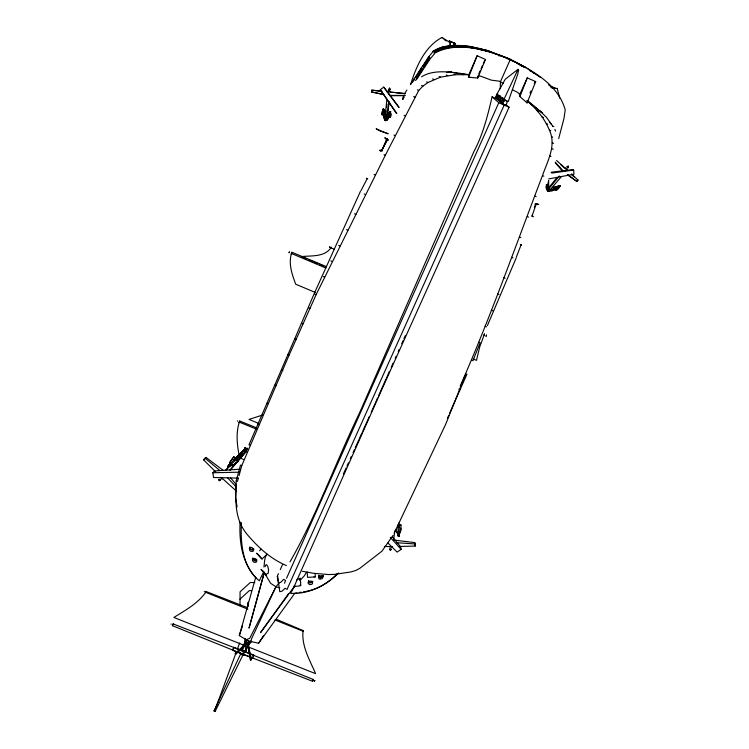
<?xml version="1.0" encoding="UTF-8"?>
<svg xmlns="http://www.w3.org/2000/svg" width="749" height="749" viewBox="0 0 749 749"><rect width="100%" height="100%" fill="white"/><g stroke="black" fill="none" stroke-linecap="round" stroke-linejoin="round"><path stroke-width="1.12" d="M387.289 116.61L390.482 116.947L387.289 116.273M240.017 604.846L240.073 591.85L250.316 582.479L254.838 582.572M239.034 475.718L241.777 465.606L240.504 465.092L236.244 480.811L235.542 497.739L237.096 506.83M460.176 386.091C490.529 317.117 515.602 245.944 542.463 175.566C547.491 161.166 556.647 145.493 549.391 130.12C544.589 118.529 536.378 108.614 526.744 100.694M548.661 180.509L547.238 186.623L548.09 189.197M388.628 90.123L389.564 87.858L390.051 89.786M389.489 90.208L389.789 88.494L389.237 89.037M496.896 98.952L504.152 105.178L287.026 589.444L285.116 588.227L282.073 591.167L279.714 591.663L277.673 576.215L277.055 576.693M384.359 114.129L386.493 119.812L384.78 119.625L384.864 118.735M385.145 119.756L385.239 118.857M401.015 528.129L400.603 530.975M386.915 99.214L384.743 119.924L385.716 120.673L386.83 120.233L389.208 101.911M252.862 558.061L254.183 560.636L255.699 560.945L257.019 560.112M477.731 78.036L485.474 59.461L477.122 55.754L468.705 74.994L468.631 77.222L477.731 78.036L477.862 76.763M385.866 113.165L386.119 110.871M386.493 107.435L386.868 103.989M383.319 94.533L371.523 91.949L371.729 90.161L381.924 91.153M388.403 94.524L388.722 91.818L405.012 93.531M228.848 466.355L230.364 461.365L233.875 456.759L238.528 461.159L233.716 464.708L228.801 466.337L230.308 461.487L233.875 456.759M249.773 546.882L249.642 547.922L251.018 549.832L253.143 549.972L253.874 549.223M388.768 101.733L386.456 120.112L385.716 120.673L384.743 119.924L386.83 120.233M393.599 540.029L394.826 530.863M308.466 580.812L308.635 582.245L309.796 583.012L312.661 582.132M323.231 575.485L322.37 577.236L320.076 577.657L318.653 576.365L318.774 575.382A2.294 2.116 12.6 0 0 323.147 575.981M399.292 546.461L415.208 546.077L415.536 543.98L415.012 542.632L394.423 540.141M500.21 88.757L500.472 81.594L510.35 59.386L506.399 57.748L515.846 62.504M263.938 567.012C264.631 562.845 264.154 557.256 267.121 554.185M483.554 335.786L483.676 335.224M484.416 334.223L484.341 333.782M312.679 680.775L312.567 681.29L242.629 654.074L172.429 625.696M313.363 679.38L313.007 680.598M410.77 83.916C416.304 66.361 424.917 46.485 441.966 37.45L450.374 42.749M559.475 186.492L558.417 188.486L555.824 190.471L552.949 187.465L559.625 185.789L558.838 188.074L556.516 190.19M256.973 427.997L239.699 421.013C235.729 432.201 236.993 444.288 239.203 455.701M383.245 109.841L382.215 111.873L381.999 114.925L386.325 115.383L383.722 109.279L382.393 111.348L381.887 114.297M265.212 566.619L265.539 565.467A4.138 1.535 80.8 0 1 266.541 564.69L267.805 566.45L268.601 569.867L268.058 573.65L266.887 573.65M402.653 99.58L403.542 95.741M402.943 99.345L403.842 95.544M390.173 549.026L390.023 549.644L390.819 549.56L390.678 548.877M391.39 549.026L390.407 550.496L389.471 548.867M233.763 647.426L253.724 655.085L252.628 657.987L232.658 650.31L233.323 648.391M252.441 658.146L252.638 657.416M558.688 138.528L563.988 118.464L565.214 109.897C558.211 84.365 532.38 70.443 510.35 59.386C487.103 50.436 459.184 40.736 435.328 52.73L429.711 59.443L416.294 79.928M238.425 477.965L237.517 481.326L236.244 480.811M264.2 572.723L249.024 628.121L264.406 572.114M242.807 653.418L242.629 654.074L243.762 651.34L173.159 623.945L172.86 624.591M390.716 116.47L390.838 113.876L390.014 111.723L386.896 115.177M279.227 582.703L275.941 586.785L251.43 639.047L251.027 642.567L239.315 635.583L255.662 577.526C242.002 562.368 239.071 541.817 240.092 522.147M303.13 631.117L303.055 631.604L303.326 630.621M233.931 647.248L232.658 650.31M296.978 592.89L294.834 593.245L258.583 643.232L244.998 640.17L245.485 638.541M246.346 639.393L245.887 642.614L247.133 643.981L249.454 644.037L250.063 641.996M249.454 644.037L250.522 641.05M244.502 652.107L245.41 652.051L246.543 648.278L245.672 649.037M245.41 652.051L246.973 647.389M248.275 646.106L248.883 644.074M245.962 640.582L245.026 641.406L243.781 645.469L245.644 647.07L247.966 647.127L249.333 643.129M468.874 74.731L455.298 74.713L440.524 77.156L427.979 82.502L422.885 86.172L418.738 90.451L385.332 155.249L316.106 294.666L289.17 354.951L241.777 465.606M242.152 651.171L241.478 650.497L243.051 645.835L243.931 645.076M243.781 645.469L245.475 640.461L245.766 641.771M245.887 642.614L245.269 642.37L245.887 640.339M241.094 650.619L241.665 648.728L241.936 649.945M241.478 650.497L242.629 646.724M535.704 81.613L527.259 77.868L519.778 94.477L519.937 96.593L527.062 102.903L535.704 81.613L535.273 81.398L534.318 83.523M239.315 635.583L242.582 625.649M499.78 100.216L492.093 96.836C487.711 115.505 483.105 134.24 474.014 151.364L359.745 412.465C335.88 461.833 317.164 514.338 289.994 561.872M284.536 583.284L285.538 580.438L283.665 579.342L280.66 582.366L278.338 582.975L277.523 577.91M263.489 572.227L259.266 580.784C242.255 567.002 240.42 543.081 241.421 522.68M468.631 77.222L477.122 55.754M519.937 96.593L527.259 77.868M215.141 709.518L236.45 651.696M237.246 649.514L239.661 642.97M205.563 591.635L205.217 592.571M172.579 625.293L172.485 625.584M173.01 624.348L173.188 623.861M204.262 591.56L204.374 591.345M484.444 334.176L479.697 346.918L476.486 360.353L473.274 359.005M293.908 587.038L382.683 387.608L509.067 107.229L505.79 104.486M239.212 422.164L239.006 422.661L239.259 422.099L256.523 429.186M237.573 420.826L237.433 421.172M291.876 252.432L291.146 254.192M173.028 624.301L172.457 625.658M465.223 375.418L445.646 424.355L394.152 533.222M250.278 445.346L248.996 444.822L314.786 292.316L360.503 191.192M289.189 252.404C288.627 253.771 289.844 250.831 289.283 252.198M291.614 253.078L291.913 252.357M398.936 525.002L400.996 525.012L398.824 525.264M239.062 422.548L239.268 422.071M239.474 421.537L239.671 421.06M400.2 532.296L399.077 534.552M171.165 624.048L171.09 624.273M487.384 325.609L516.173 257.984M447.387 418.419L448.707 415.349M449.597 413.298L466.927 374.275L465.635 373.732M450.374 72.091L468.865 74.647M330.777 248.219L331.227 247.142L331.002 247.629M478.761 73.945L480.137 70.809M481.055 68.711L482.44 65.584M483.358 63.487L484.734 60.351M398.262 351.468L399.105 349.549M386.99 138.837L382.224 149.585L380.82 149.912L382.505 150.923M382.046 150.221L386.952 139.145M286.521 578.331L498.797 102.725L492.093 96.836M378.488 395.996L385.801 379.518M401.717 343.669L403.037 340.711M403.908 338.745L405.228 335.767M395.275 358.209L396.146 356.262M497.692 94.589L496.241 97.838L495.566 97.267L497.008 94.037L505.219 79.272L518.093 69.273L503.852 99.561L508.253 101.499L517.728 74.32L518.645 69.816M499.489 97.155L498.516 99.336L499.555 101.096M386.25 378.517L389.396 371.457M391.25 367.291L393.122 363.087M371.223 412.296L375.371 402.99M375.82 401.988L377.599 397.991M502.233 99.402L501.24 101.639L502.298 103.446M277.514 575.672L278.441 573.64M280.276 569.568L282.579 564.474M355.288 447.659L358.855 439.757M359.295 438.764L361.879 433.044M362.759 431.096L366.327 423.176M366.767 422.211L369.36 416.453M530.002 93.054L530.966 90.938M346.993 465.981L348.416 462.835M350.307 458.65L351.262 456.553M353.069 452.565L354.399 449.625M343.314 474.08L346.075 468.003M541.003 111.91L527.708 100.834M534.299 207.239L535.647 204.337L535.151 204.121M253.087 656.218L253.724 655.085M243.294 654.27L215.197 711.297L214.457 711.522L213.999 710.829L240.935 653.334M242.404 650.198L245.831 642.876M248.219 643.943L251.299 659.56L250.531 660.075L247.245 643.335L235.626 654.177L235.242 653.69L247.058 642.455M235.626 654.177L247.442 642.932M242.236 650.797L242.667 649.907M246.084 642.698L246.543 641.743M245.269 642.37L245.728 641.425M240.513 652.501L240.092 653.39L241.833 654.888L243.116 655L243.865 653.83M242.049 650.722L242.479 649.832L241.899 649.608M244.829 651.817L245.26 650.937L245.831 651.162M247.348 646.883L247.807 645.938L248.425 646.181M248.846 643.794L249.295 642.839L249.913 643.082M244.436 654.055L244.015 654.944L243.434 654.71M390.482 116.947L390.912 114.316L390.351 112.322M250.531 660.075L247.657 644.046M244.829 651.153L247.9 644.936M313.007 680.579L312.736 681.122M279.836 587.825L275.969 586.767L249.698 638.363L244.998 640.17M218.783 479.538L219.12 480.802L220.908 479.435M556.984 88.672L549.803 85.929M453.622 46.447L455.261 43.536L449.288 40.942L450.467 45.53M303.326 630.649L276.484 619.348M484.116 334.981L483.592 335.692M452.742 45.942L454.381 43.03M453.351 46.326L455.018 43.358M389.995 111.489L386.821 118.239M306.453 572.395L304.272 575.887L299.75 580.662M383.722 109.279L386.325 115.383M294.788 585.915L290.556 593.339C308.157 594.369 325.515 586.008 337.556 573.378M258.583 643.232L263.62 635.452M404.385 93.859L406.904 90.03M410.518 84.637L428.231 57.42L433.559 50.932C444.766 44.107 458.276 44.912 470.756 46.607L465.344 46.017M412.409 82.446L414.628 78.28M428.259 57.448L428.934 56.634L429.243 57.036L423.157 66.099L422.904 65.622M429.374 58.993L423.868 67.476L423.606 66.97L429.786 57.767L430.104 58.188L429.402 59.031L429.121 58.637M393 535.46L381.962 551.161L359.82 568.332L355.794 570.476L350.747 571.974L334.616 574.361L328.736 574.549L313.672 573.313L302.324 571.262M567.48 167.214C567.63 165.988 568.397 166.849 567.536 166.971M568.079 167.757L568.444 165.95L566.562 166.821M299.9 579.576L300.059 579.351A4.129 0.964 -38.6 0 0 300.312 578.275L296.613 579.951M288.374 593.91L260.483 632.68L294.591 586.102M259.641 550.787L261.017 549.111M398.384 535.469L400.724 530.882L400.996 525.012M387.345 114.887L390.014 111.723M558.557 187.344L560.467 186.042A19.249 6.292 -46.6 0 1 549.073 190.995L547.875 189.909L548.427 189.216L551.367 189.553L555.14 188.374M557.097 177.457L547.07 189.834L547.594 190.986L548.886 191.22L561.497 176.483M434.954 52.355L434.261 53.198L433.886 52.804L444.204 47.758M559.297 176.024L547.678 190.143L547.594 190.986L548.886 191.22L547.07 189.834L548.268 190.92M564.755 171.427L566.469 169.368L556.582 160.473M229.737 464.108L227.593 466.449A27.236 0.805 -46.5 0 1 243.697 450.083L245.541 451.825L235.074 460.794M567.368 174.76L576.936 181.464L578.069 180.106L571.44 173.965M230.346 470.035L245.99 451.675M229.915 470.1L246.73 450.804L244.895 449.063L236.974 457.592M315.179 573.65L315.226 576.964L307.586 577.367L307.184 571.993M215.665 471.879L203.606 459.867L206.05 457.442L223.417 470.541M206.05 457.442L203.606 459.867M237.967 478.124L213.587 477.497L212.828 472.759L214.345 470.999L239.923 469.202M549.073 190.995L549.654 190.321L548.427 189.216M225.805 470.466L228.857 467.048M237.255 457.63L244.895 449.063L246.73 450.804M225.346 470.569L229.999 465.382M243.697 450.083L233.978 459.764M247.516 449.278A27.226 2.949 -44 0 0 244.642 449.353L243.884 450.186L245.372 449.344M220.74 479.21L219.569 480.633L219.513 479.791L218.661 479.772L219.363 479.22M245.307 450.083L245.204 447.471L246.721 448.904M320.207 578.162L322.66 575.709M338.679 573.022C329.083 582.6 317.061 590.053 303.429 591.813M246.009 452.33L245.541 451.731M257.759 554.279L256.617 553.202L261.963 559.007L266.663 554.625M235.242 653.69L246.037 643.625M239.923 599.219L249.333 590.615L251.589 590.661M213.999 710.829L214.738 710.614L215.197 711.297M247.807 645.938L246.093 646.125L244.24 644.524M249.295 642.839L247.582 643.026L246.337 641.668M238.528 461.159L233.772 464.595L229.962 466.14M245.26 650.937L243.65 651.096L242.479 649.832M245.953 647.988L246.711 647.323L246.477 646.265M248.34 643.363L248.921 642.857M421.612 76.763C430.357 71.221 441.798 71.333 451.881 72.307L450.533 71.717M244.08 645.32L243.322 645.975L243.556 647.033M546.208 184.984L548.717 186.782L548.614 180.715M229.278 466.515L228.398 467.207A27.245 3.483 -46.3 0 1 245.541 451.825M396.455 113.52L380.323 89.721L383.685 87.146L384.143 87.511L399.114 107.35M557.209 187.241L559.943 185.574A19.268 7.93 -48.8 0 1 547.875 189.909M392.429 536.977L400.603 546.807L401.146 549.373L397.129 552.116L388.01 543.053M313.213 679.474L243.762 651.34M555.852 189.01L552.285 190.377M433.746 51.11L443.052 46.906M433.886 51.26L438.465 49.265M438.446 49.247L443.333 47.121M439.663 50.295L434.607 51.999M444.681 48.105L439.251 49.94M262.646 415.021L249.005 419.431L258.667 423.4M552.799 187.746L559.625 185.789M499.826 95.395L497.842 95.806L496.887 97.95L497.916 99.683M500.828 96.19L498.825 96.612L497.86 98.774L498.89 100.525M502.532 97.557L500.501 97.988L499.517 100.188L500.566 101.958M503.234 98.119L501.193 98.55L500.201 100.759L501.259 102.547M505.023 99.551L502.944 99.982L501.942 102.239L503.01 104.055M250.728 659.672L251.299 659.56M548.689 178.936L573.977 174.18L573.659 170.051L572.414 169.667L551.086 172.233M388.497 89.693L390.182 89.861M299.132 592.534L301.276 592.169M551.713 173.094L573.659 170.051M498.722 55.829L500.706 55.585M452.452 45.708L459.174 45.642M455.664 45.361L443.005 46.878L432.744 51.522L443.548 47.281L456.562 45.867L472.123 47.243M443.305 47.103L456.141 45.623M444.166 47.73L457.236 46.241L467.582 47.112M444.644 48.076L457.911 46.616M446.713 72.297L451.881 72.307M212.828 472.759L239.362 472.188M390.182 95.732L405.153 95.629M389.405 95.423L404.853 95.46M389.452 546.892L392.682 546.901M384.321 546.424L391.334 546.648M516.379 257.066L521.032 244.97L521.66 245.054L520.349 244.483M477.853 76.033L480.633 76.164L491.353 80.162L499.34 81.173L503.431 83.588M396.446 542.716L415.536 543.98M314.056 576.636L315.32 576.852M456.104 45.614L471.458 46.934M457.236 46.241L460.869 46.55M467.526 47.084L472.769 47.543L489.912 51.625M461.543 46.906L463.247 47.056L462.545 46.691M473.743 47.983L464.23 46.831M457.854 46.588L468.406 47.524M459.137 73.318L460.738 73.477M386.456 91.603L388.722 91.818M390.585 92.258L392.86 92.483M395.135 92.698L405.378 93.709M381.363 91.294L371.729 90.161M454.025 72.616L457.255 73.084M246.412 448.96L246.955 449.063M371.523 91.949L383.825 94.496M463.668 74.085L465.616 74.497M552.565 87.848L555.046 88.429M470.409 46.438L472.151 46.934M471.795 46.766L478.396 48.413M471.421 46.915L479.201 48.769M478.012 48.245L486.981 50.389L504.433 56.933L503.937 56.727L509.442 59.555M478.283 48.367L487.402 50.567M479.163 48.751L488.311 50.951L508.824 58.759L517.372 63.15M472.067 47.215L489.163 51.306M491.119 52.14L472.834 47.571M532.314 216.208L533.279 216.686L531.921 216.386L536.256 203.868L538.756 204.533L535.769 203.513M532.062 215.394L532.605 215.525M535.095 204.093L537.155 204.646M548.493 84.843L549.466 85.152M388.048 133.537L380.38 131.103L376.148 128.791L387.926 133.893M205.713 591.354L247.395 607.636M244.211 645.338L173.862 617.448C185.331 610.295 197.708 603.628 205.713 592.356L247.863 609.18M247.451 646.63L315.638 673.669C309.777 660.141 301.566 646.462 302.989 631.173L274.883 619.957M239.511 457.817L243.837 459.577M455.261 43.536L449.288 40.942M257.862 424.177L259.145 424.711M266.99 403.177L268.282 403.711M281.512 369.884L282.822 370.427M274.817 385.155L276.119 385.698M506.811 57.945L508.056 58.469M508.122 58.525L509.376 59.049M291.941 252.282L326.48 266.663M287.869 354.408L289.17 354.951M499.246 55.117L500.398 55.604M497.898 54.611L499.04 55.098M509.067 107.229L498.797 102.725M301.725 323.39L303.036 323.933M458.809 389.18L460.101 389.723M294.928 339.025L296.229 339.569M315.591 292.587L295.724 284.217C292.063 274.452 288.337 263.938 291.436 253.48L325.89 268.058M314.777 294.104L316.106 294.666M471.636 360.157L472.928 360.7L480.109 342.808L478.817 342.256M308.7 307.82L310.02 308.373M490.661 51.906L491.719 52.355M306.678 258.873L301.323 256.607C311.509 255.456 324.167 257.347 330.946 247.835L334.166 249.202M308.822 259.781L312.033 261.139M314.177 262.047L317.389 263.405M319.533 264.313L323.821 266.129M323.315 276.568L324.645 277.13M489.284 51.494L490.333 51.934M338.67 245.326L340.009 245.887M491.419 310.226L492.72 310.779M330.927 260.942L332.256 261.504M485.193 326.292L486.494 326.845M354.53 213.802L355.869 214.373M503.843 277.617L505.154 278.179M346.515 229.625L347.845 230.196M497.626 294.029L498.937 294.582M523.429 66.389L524.852 66.998M524.656 67.11L526.088 67.728M364.248 194.038L365.587 194.618M511.736 257.3L513.046 257.871M564.98 167.72L567.433 169.546L566.581 169.18M374.079 174.423L375.427 175.004M519.46 237.012L520.78 237.573M367.693 178.842L366.364 178.271L367.104 178.777L361.112 190.443M387.654 140.241L388.16 140.456L385.754 139.071M383.984 154.668L385.332 155.249M527.24 216.564L528.56 217.135M404.076 115.346L405.424 115.936M542.463 175.566L543.793 176.146M393.974 135.035L395.332 135.625M534.814 196.107L536.144 196.687M417.38 89.852L418.738 90.451M551.929 148.686L553.268 149.266M413.691 96.518L415.049 97.108M549.626 155.876L550.955 156.457M448.66 71.595L450.009 72.185M541.284 112.284L542.613 112.865M453.95 74.123L455.298 74.713M537.155 110.674L538.484 111.255M446.338 74.947L447.687 75.537M542.164 117.013L543.502 117.602M495.566 97.267L497.636 98.175M552.509 126.038L553.839 126.618M439.167 76.557L440.524 77.156M546.302 123.566L547.641 124.147M432.566 78.907L433.924 79.497M549.391 130.12L550.73 130.71M426.621 81.903L427.979 82.502M551.339 136.524L552.678 137.114M421.528 85.573L422.885 86.172M552.2 142.759L553.539 143.34M275.969 586.767L270.632 583.312L265.904 575.326M461.955 74.123L463.303 74.713M531.238 104.57L532.567 105.16M541.171 111.535L539.842 110.955L546.442 117.256L553.024 126.59M286.38 565.561C271.85 559.437 259.791 548.895 249.52 537.117C235.476 522.259 235.448 505.772 235.982 486.335M481.41 49.612L482.365 50.033M577.423 179.816L578.069 180.106M532.548 72.484L534.056 73.159M479.987 49.265L480.924 49.687M388.254 91.378L387.767 91.153L390.547 91.612M449.597 44.94L450.289 45.258M471.411 47.449L472.235 47.833M512.803 89.917L517.821 92.52L519.769 94.468M517.924 63.44L526.191 67.775M516.482 62.822L524.553 67.073M504.283 56.868L512.634 61.034M517.54 63.665L521.8 65.743M388.066 139.539L384.724 137.807L387.71 139.529L381.222 151.261L379.593 150.259L380.932 150.839L380.511 150.596M454.119 44.472L455.991 45.549M455.617 46.429L456.207 46.775M453.988 46.616L454.559 46.953M444.007 39.435L446.31 40.97M538.269 75.986L527.876 68.945M538.971 76.492L540.338 77.39M529.59 70.5L531.228 71.614M521.735 65.715L524.047 67.288M520.564 65.219L522.1 66.258M519.993 64.966L522.287 66.53M446.91 47.44L447.378 47.767M567.826 174.789L576.936 181.464M380.323 89.721L396.876 113.483M527.277 100.965L538.185 109.588M261.747 569.82L261.017 569.418L266.326 575.26L262.927 570.953M497.008 94.037L503.852 99.561M205.048 458.182L219.86 470.512M546.47 184.769L548.717 186.782M571.712 174.686L574.165 176.886M552.949 187.465L555.215 189.506M221.301 477.488L236.609 491.297M550.618 86.865L552.116 88.185M561.01 164.949L564.353 168.038M244.848 447.846L246.365 449.278M244.642 449.353L245.869 450.505M233.697 457.002L238.341 461.393M220.73 477.394L222.35 478.929M258.386 554.934L261.991 558.988M227.359 477.516L235.991 486.803M390.266 537.323L401.146 549.373M555.206 162.13L563.435 171.278M555.355 162.851L562.911 171.558M230.589 477.871L236.506 484.893M245.204 447.471L245.503 448.408M235.429 653.278L235.813 653.765M383.685 87.146L398.805 107.397M549.981 122.574L551.245 124.306M398.505 535.526L395.631 529.534M449.456 41.775L450.392 43.17M567.377 167.233L567.808 167.945M397.859 534.599L395.753 529.393M255.662 577.526L256.186 578.556M421.724 67.429L415.995 77.053L415.807 76.473M383.965 117.247L384.387 118.22M554.859 129.352L555.561 131.094M414.684 544.729L415.208 546.077M416.416 75.621L416.575 76.089M416.95 77.222L417.118 77.709M415.124 79.937L415.302 80.564M414.047 79.225L414.197 79.722M441.966 37.45L442.107 37.974M557.19 88.298L559.69 98.175M246.318 641.827L246.505 642.633M526.996 102.407L527.062 102.903M248.031 644.346L251.102 659.963M383.338 114.026L383.61 115.833M404.001 97.024L404.067 97.651M546.442 185.902L547.809 188.917L547.257 189.609A19.259 6.348 -49.3 0 1 546.04 186.239M398.805 524.263L399.048 527.156M384.087 111.966L383.806 108.951A19.455 4.925 -82.8 0 0 386.493 119.812M548.418 186.389L548.446 186.997M300.433 578.518L300.724 585.381M383.123 111.058L383.057 108.877A19.446 3.221 -85.2 0 0 384.78 119.625M397.981 533.251L398.243 536.443A26.973 7.527 89.9 0 0 397.644 525.096M399.292 533.26L399.32 536.453A26.955 4.943 -89.6 0 0 398.843 523.008M248.219 602.149L248.247 604.209M248.134 602.496L248.191 606.615M312.876 581.224A2.284 2.107 13.3 0 1 308.513 580.55M300.134 585.081A3.97 0.646 -2.9 0 1 299.272 585.971A3.97 0.646 -2.9 0 1 294.039 586.195M253.452 548.97A2.303 2.116 7.4 0 1 249.745 547.547M256.635 559.672A2.294 2.107 7 0 1 252.937 558.239M390.295 113.268A19.446 3.239 -82.6 0 0 390.725 111.564L388.74 117.368L386.858 119.934A19.446 3.239 -82.6 0 0 389.396 116.179M388.516 116.086A19.437 4.906 -85.6 0 1 387.692 117.762M245.841 449.737L245.794 451.544L243.949 449.793L245.841 449.737M249.389 548.287L249.717 550.431L250.634 551.283L252.806 551.433L253.49 550.693L253.611 549.644L252.235 547.734L251.102 547.36L249.389 548.287M252.497 559.4L252.404 560.524L253.78 562.209L255.877 562.33L256.654 561.544L256.317 559.447L255.39 558.679L254.239 558.398L252.497 559.4M308.242 582.291L308.139 583.349L309.552 584.641L311.743 584.389L312.539 583.555L312.202 581.73L311.247 581.158L310.058 581.074L308.242 582.291M318.568 576.917L318.905 578.687L319.907 579.174L322.182 578.715L323.034 576.973L321.583 575.691L319.28 576.103L318.568 576.917M486.532 335.149L486.035 336.198L486.532 335.149M314.44 681.225L314.795 680.504L314.44 681.225M304.347 631.501L304.347 631.501M329.569 247.329L329.766 246.87L329.569 247.329M504.021 100.872L503.01 103.147L504.096 104.972L506.193 104.542L507.204 102.267L506.127 100.432L504.021 100.872M422.399 68.833L416.332 78.093L416.528 78.701L422.642 69.348L422.399 68.833"/></g></svg>
